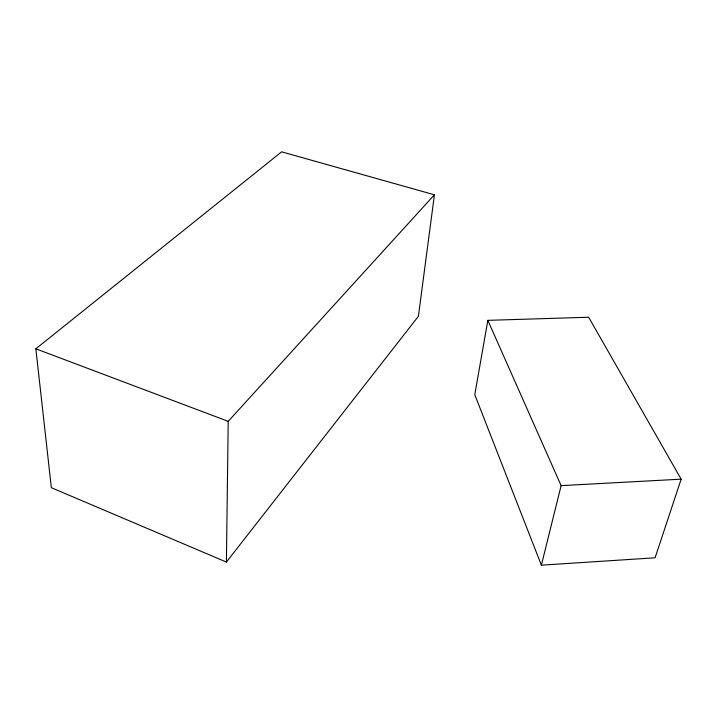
<?xml version="1.0" encoding="UTF-8"?>
<svg xmlns="http://www.w3.org/2000/svg" width="717" height="717" viewBox="0 0 717 717"><rect width="100%" height="100%" fill="white"/><g stroke="black" fill="none" stroke-linecap="round" stroke-linejoin="round"><path stroke-width="1.08" d="M226.411 562.065L228.203 421.345L434.421 194.8L281.629 151.834L35.85 348.803L51.346 487.694L226.411 562.065L418.405 316.296L434.421 194.8M487.847 320.347L474.771 394.673L541.38 565.166L655.096 557.799L681.15 479.162L588.657 317.237L487.847 320.347L561.115 485.642L541.38 565.166M561.115 485.642L681.15 479.162M35.85 348.803L228.203 421.345"/></g></svg>
